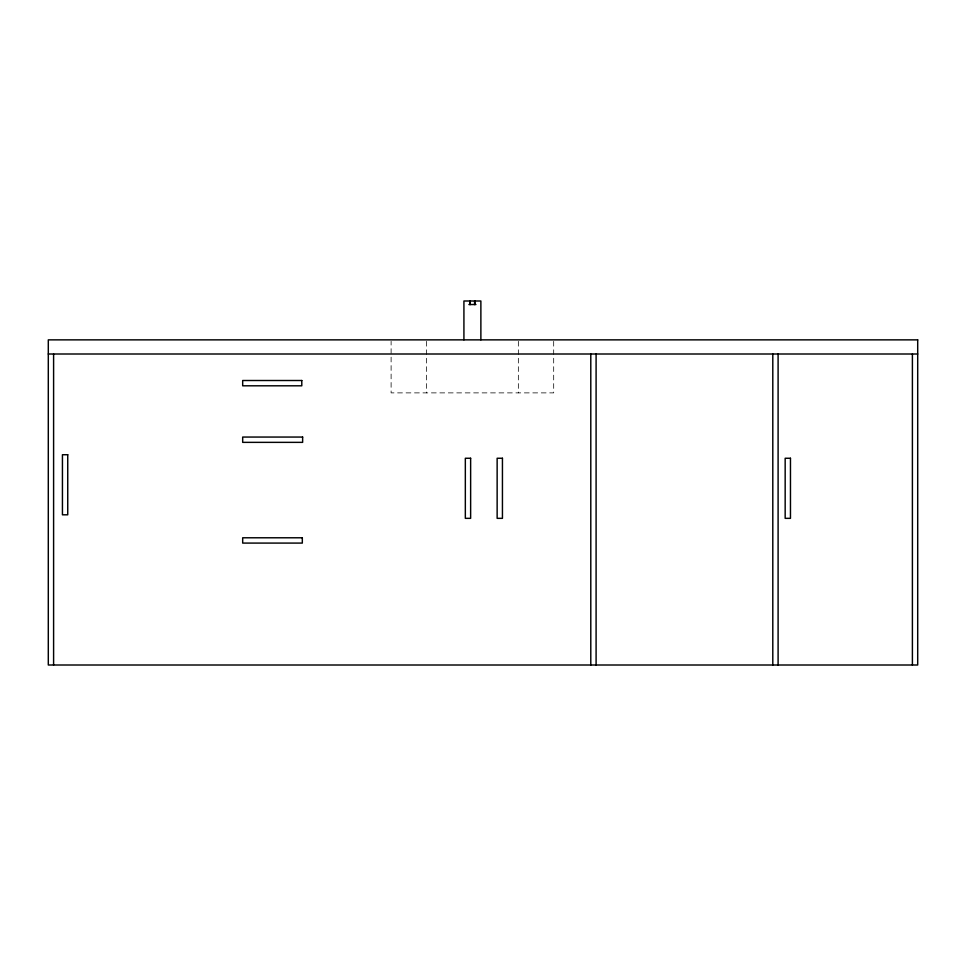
<?xml version="1.0" encoding="UTF-8"?>
<svg xmlns="http://www.w3.org/2000/svg" width="966" height="966" viewBox="0 0 966 966"><rect width="100%" height="100%" fill="white"/><g stroke="black" fill="none" stroke-linecap="round" stroke-linejoin="round"><path stroke-width="0.72" stroke-dasharray="4.83 3.62" d="M553.687 341.336L553.687 392.884L391.109 392.884L391.109 341.336M518.344 341.336L518.344 392.884M426.453 341.336L426.453 392.884"/><path stroke-width="1.45" d="M468.86 304.531L475.936 304.531M48.3 354.003L917.7 354.003M912.399 354.003L912.399 665.006M778.101 354.003L778.101 665.006M772.8 354.003L772.8 665.006M596.094 354.003L596.094 665.006M590.794 354.003L590.794 665.006M480.875 339.863L480.875 300.994L463.921 300.994L463.921 339.863M474.898 300.994L474.898 304.531M474.596 300.994L474.596 304.531M470.2 300.994L470.2 304.531M469.899 300.994L469.899 304.531M53.601 354.003L53.601 665.006M917.7 339.863L48.3 339.863L48.3 665.006L917.7 665.006L917.7 339.863M301.79 380.507L242.683 380.507L242.683 385.808L301.79 385.808L301.79 380.507M302.636 437.055L242.683 437.055L242.683 442.356L302.636 442.356L302.636 437.055M67.741 454.732L62.44 454.732L62.44 514.806L67.741 514.806L67.741 454.732M470.635 458.258L465.334 458.258L465.334 518.344L470.635 518.344L470.635 458.258M502.441 458.258L497.14 458.258L497.14 518.344L502.441 518.344L502.441 458.258M790.466 458.258L785.165 458.258L785.165 518.344L790.466 518.344L790.466 458.258M302.322 537.784L242.683 537.784L242.683 543.085L302.322 543.085L302.322 537.784"/></g></svg>
